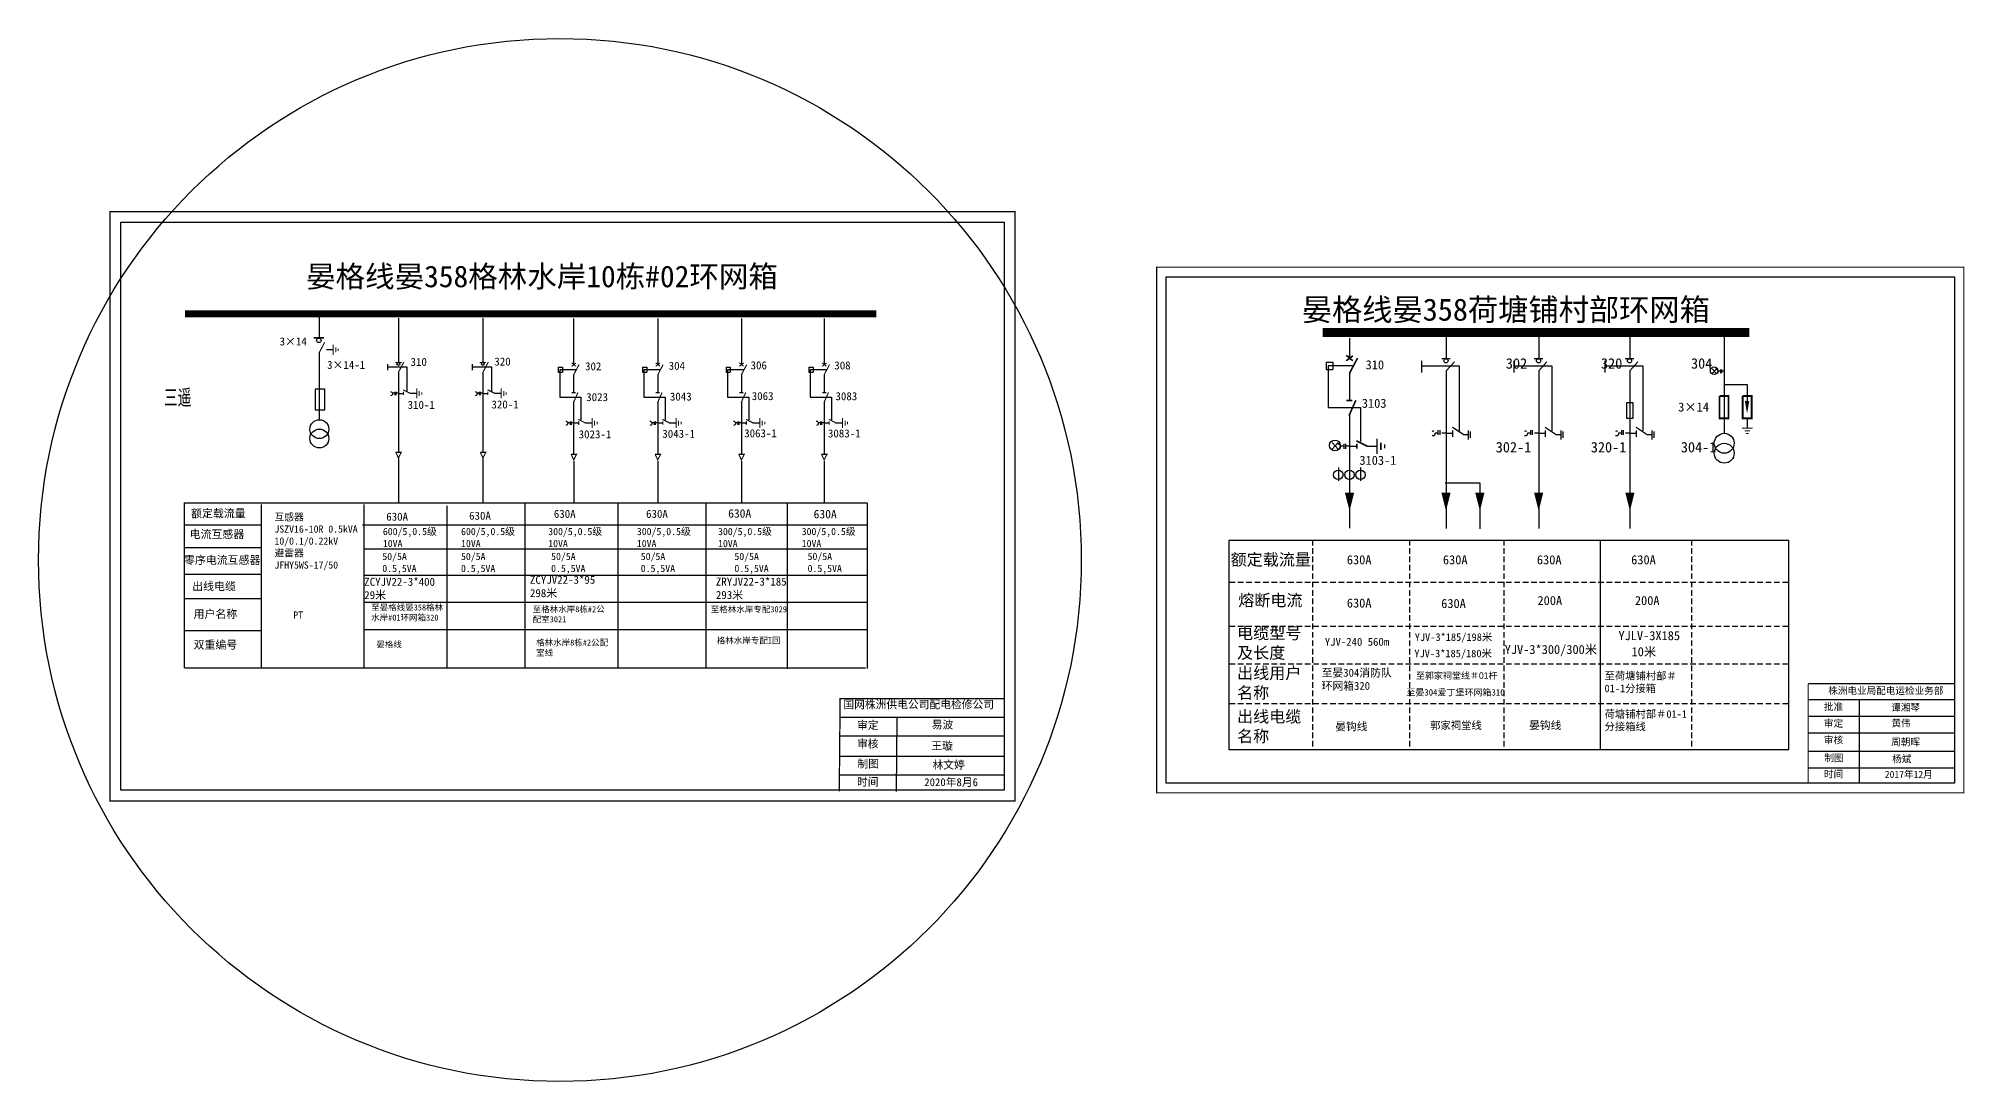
# Model space of a CAD drawing. Extents: x -370 to -242, y -121 to -75.
# Drawn here: x -322.6 to -242.5, y -121.5 to -78.1 of the extents above; entities that cross this region are included whole.
import ezdxf

# ---------------------------------------------------------------- set-up
doc = ezdxf.new("R2010")
doc.units = 0
doc.header["$LTSCALE"] = 0.774411
for name, pattern in [('ACAD_ISO02W100', [15, 12, -3]), ('CENTER', [50.8, 31.75, -6.35, 6.35, -6.35]), ('DASHED', [0.45, 0.3, -0.15]), ('HIDDEN', [0.375, 0.25, -0.125])]:
    doc.linetypes.add(name, pattern=pattern)
doc.layers.get('0').update_dxf_attribs({"linetype": 'CONTINUOUS'})
for name, color, linetype in [('1', 7, 'CONTINUOUS'), ('2', 7, 'CONTINUOUS'), ('3', 7, 'CONTINUOUS'), ('F11', 7, 'CONTINUOUS')]:
    doc.layers.add(name, color=color, linetype=linetype)
doc.styles.add('HZ', font='simkai_0.ttf')
doc.styles.add('hztxt_txtstyle_0.00_0_0', font='simkai.ttf')
doc.styles.add('hztxt_txtstyle_2.70_0_0', font='simkai.ttf', dxfattribs={"height": 2.7})
doc.styles.get("Standard").update_dxf_attribs({"font": '', "height": 2.5})
doc.styles.add('STYLE1', font='txt.shx', dxfattribs={"height": 2.6})
doc.styles.add('字体', font='', dxfattribs={"height": 2.5})
doc.styles.add('宋体', font='', dxfattribs={"width": 0.65})
doc.styles.get('Standard').set_extended_font_data('SimSun')
doc.styles.get('字体').set_extended_font_data('SimSun')
doc.styles.get('宋体').set_extended_font_data('SimSun')

# ---------------------------------------------------------------- blocks, each defined once
blk = doc.blocks.new('JD')
for points in [[(-2, 0.2), (-2, -0.2), (2, 0.2), (2, -0.2)], [(1, -1.2), (1, -0.8), (-1, -1.2), (-1, -0.8)], [(-0.5, -1.8), (-0.5, -2.2), (0.5, -1.8), (0.5, -2.2)]]:
    blk.add_trace(points)

msp = doc.modelspace()

# ---------------------------------------------------------------- linework, layer by layer
at = {"color": 0}
for p, q in [((-310.912, -89.546), (-310.912, -90.533)), ((-307.617, -89.727), (-307.617, -91.56)), ((-304.101, -89.727), (-304.101, -91.56)), ((-300.325, -89.737), (-300.325, -91.662)), ((-296.827, -89.737), (-296.827, -91.662)), ((-293.348, -89.737), (-293.348, -91.662)), ((-289.905, -89.737), (-289.905, -91.662)), ((-252.467, -90.51), (-252.467, -94.532)), ((-310.907, -91.143), (-310.907, -93.941)), ((-310.613, -91.032), (-310.33, -91.032)), ((-268.055, -90.563), (-268.055, -91.396)), ((-307.617, -91.969), (-307.617, -95.3)), ((-304.101, -91.969), (-304.101, -95.3)), ((-300.964, -91.766), (-300.784, -91.766)), ((-300.964, -91.766), (-300.964, -91.966)), ((-300.964, -91.966), (-300.784, -91.966)), ((-300.784, -91.766), (-300.784, -91.966)), ((-300.325, -92.071), (-300.325, -92.813)), ((-297.467, -91.766), (-297.287, -91.766)), ((-297.467, -91.766), (-297.467, -91.966)), ((-297.467, -91.966), (-297.287, -91.966)), ((-297.287, -91.766), (-297.287, -91.966)), ((-296.827, -92.071), (-296.827, -92.813)), ((-293.987, -91.766), (-293.808, -91.766)), ((-293.987, -91.766), (-293.987, -91.966)), ((-293.987, -91.966), (-293.808, -91.966)), ((-293.808, -91.766), (-293.808, -91.966)), ((-293.348, -92.071), (-293.348, -92.813)), ((-290.544, -91.766), (-290.364, -91.766)), ((-290.544, -91.766), (-290.544, -91.966)), ((-290.544, -91.966), (-290.364, -91.966)), ((-290.364, -91.766), (-290.364, -91.966)), ((-289.905, -92.071), (-289.905, -92.813)), ((-269.02, -91.554), (-268.749, -91.554)), ((-269.02, -91.554), (-269.02, -91.855)), ((-269.02, -91.855), (-268.749, -91.855)), ((-268.934, -91.711), (-268.934, -93.436)), ((-267.92, -91.711), (-268.934, -91.711)), ((-268.749, -91.554), (-268.749, -91.855)), ((-268.055, -92.013), (-268.055, -93.134)), ((-307.617, -92.854), (-307.409, -92.854)), ((-307.139, -92.848), (-306.856, -92.848)), ((-304.101, -92.854), (-303.894, -92.854)), ((-303.623, -92.848), (-303.341, -92.848)), ((-252.471, -92.479), (-251.51, -92.479)), ((-251.51, -92.479), (-251.51, -93.182)), ((-300.325, -93.185), (-300.325, -95.377)), ((-296.827, -93.185), (-296.827, -95.377)), ((-293.348, -93.185), (-293.348, -95.377)), ((-289.905, -93.185), (-289.905, -95.377)), ((-268.934, -93.436), (-267.596, -93.436)), ((-268.055, -93.695), (-268.055, -97.004)), ((-267.596, -93.436), (-267.596, -94.859)), ((-300.325, -94.085), (-300.117, -94.085)), ((-299.847, -94.079), (-299.565, -94.079)), ((-296.827, -94.085), (-296.62, -94.085)), ((-296.349, -94.079), (-296.067, -94.079)), ((-293.348, -94.085), (-293.141, -94.085)), ((-292.87, -94.079), (-292.588, -94.079)), ((-289.905, -94.085), (-289.698, -94.085)), ((-289.427, -94.079), (-289.145, -94.079)), ((-251.51, -93.919), (-251.51, -94.282)), ((-268.055, -95.053), (-267.742, -95.053)), ((-267.334, -95.045), (-266.908, -95.045)), ((-268.505, -95.937), (-268.505, -96.488)), ((-267.586, -95.937), (-267.586, -96.488)), ((-268.054, -97.448), (-268.054, -98.455)), ((-313.294, -98.33), (-316.506, -98.33)), ((-313.306, -99.275), (-316.518, -99.275)), ((-313.306, -100.389), (-316.518, -100.389)), ((-313.319, -101.406), (-316.53, -101.406)), ((-313.307, -102.729), (-316.518, -102.729))]:
    msp.add_line(p, q, dxfattribs=at)
at = {"color": 0, "linetype": 'ACAD_ISO02W100'}
for p, q in [((-300.235, -91.87), (-300.907, -91.87)), ((-300.907, -91.87), (-300.907, -93.013)), ((-296.738, -91.87), (-297.409, -91.87)), ((-297.409, -91.87), (-297.409, -93.013)), ((-293.258, -91.87), (-293.93, -91.87)), ((-293.93, -91.87), (-293.93, -93.013)), ((-289.815, -91.87), (-290.487, -91.87)), ((-290.487, -91.87), (-290.487, -93.013)), ((-300.907, -93.013), (-300.021, -93.013)), ((-300.021, -93.013), (-300.021, -93.956)), ((-297.409, -93.013), (-296.523, -93.013)), ((-296.523, -93.013), (-296.523, -93.956)), ((-293.93, -93.013), (-293.044, -93.013)), ((-293.044, -93.013), (-293.044, -93.956)), ((-290.487, -93.013), (-289.601, -93.013)), ((-289.601, -93.013), (-289.601, -93.956))]:
    msp.add_line(p, q, dxfattribs=at)
at = {"color": 0, "linetype": 'Continuous'}
for p, q in [((-252.783, -91.828), (-252.965, -92.024)), ((-252.965, -91.828), (-252.783, -92.024)), ((-268.777, -94.898), (-268.517, -95.178)), ((-268.517, -94.898), (-268.777, -95.178)), ((-316.525, -97.406), (-288.126, -97.406)), ((-316.512, -104.289), (-316.512, -97.406)), ((-313.323, -97.48), (-313.323, -104.287)), ((-309.061, -97.48), (-309.061, -104.287)), ((-305.606, -97.525), (-305.606, -104.283)), ((-302.358, -97.419), (-302.358, -104.287)), ((-298.49, -97.419), (-298.49, -104.287)), ((-294.829, -97.423), (-294.829, -104.292)), ((-291.449, -97.447), (-291.449, -104.315)), ((-288.109, -97.41), (-288.109, -104.293)), ((-309.113, -98.325), (-288.116, -98.325)), ((-309.061, -99.314), (-288.109, -99.314)), ((-273.07, -98.967), (-273.07, -107.665)), ((-267.615, -98.967), (-273.07, -98.967)), ((-249.772, -98.967), (-267.615, -98.967)), ((-249.77, -107.665), (-249.772, -98.967)), ((-309.061, -100.418), (-288.144, -100.418)), ((-309.061, -101.537), (-288.087, -101.537)), ((-309.061, -102.675), (-288.116, -102.675)), ((-288.189, -104.289), (-316.49, -104.289)), ((-289.271, -105.538), (-282.446, -105.538)), ((-248.965, -105.587), (-242.877, -105.587)), ((-246.852, -105.587), (-246.852, -109.049)), ((-289.271, -106.317), (-282.446, -106.317)), ((-286.876, -106.353), (-286.902, -109.419)), ((-248.965, -106.282), (-242.877, -106.282)), ((-289.271, -107.094), (-282.446, -107.094)), ((-248.965, -106.976), (-242.877, -106.976)), ((-289.271, -107.943), (-282.446, -107.943)), ((-273.07, -107.665), (-249.769, -107.665)), ((-248.965, -107.732), (-242.877, -107.732)), ((-289.271, -108.72), (-282.446, -108.72)), ((-248.965, -108.426), (-242.877, -108.426))]:
    msp.add_line(p, q, dxfattribs=at)
at = {"color": 0, "linetype": 'CENTER'}
for p, q in [((-307.616, -95.569), (-307.616, -97.41)), ((-304.1, -95.569), (-304.1, -97.41)), ((-300.324, -95.671), (-300.324, -97.4)), ((-296.826, -95.671), (-296.826, -97.4)), ((-293.347, -95.671), (-293.347, -97.4)), ((-289.904, -95.671), (-289.904, -97.4))]:
    msp.add_line(p, q, dxfattribs=at)
at = {"color": 0, "linetype": 'ByBlock'}
for p, q in [((-264.075, -96.577), (-262.627, -96.577)), ((-262.627, -96.577), (-262.627, -98.487)), ((-257.625, -98.946), (-257.625, -107.665))]:
    msp.add_line(p, q, dxfattribs=at)
at = {"color": 0, "linetype": 'DASHED'}
for p, q in [((-269.586, -98.946), (-269.586, -107.665)), ((-265.553, -98.946), (-265.553, -107.665)), ((-261.633, -98.946), (-261.633, -107.665)), ((-253.819, -98.946), (-253.819, -107.665)), ((-273.038, -100.706), (-249.771, -100.706)), ((-273.038, -102.54), (-249.771, -102.54)), ((-273.038, -104.108), (-249.771, -104.108)), ((-273.038, -105.753), (-249.77, -105.753))]:
    msp.add_line(p, q, dxfattribs=at)
at = {"color": 0, "linetype": 'Continuous'}
for points, const_width in [([(-319.611, -85.292), (-281.966, -85.292), (-281.966, -109.803), (-319.611, -109.803)], 0.0547), ([(-276.069, -87.604), (-242.489, -87.604), (-242.489, -109.468), (-276.069, -109.468)], 0.0488)]:
    msp.add_lwpolyline(points, close=True, dxfattribs=dict(at, const_width=const_width))
for points in [[(-319.168, -85.735), (-282.409, -85.735), (-282.409, -109.36), (-319.168, -109.36)], [(-275.674, -87.999), (-242.884, -87.999), (-242.884, -109.073), (-275.674, -109.073)]]:
    msp.add_lwpolyline(points, close=True, dxfattribs=at)
at = {"color": 0}
for points, const_width in [([(-316.489, -89.546), (-287.736, -89.546)], 0.3), ([(-311.138, -90.547), (-310.717, -90.547)], 0.0713), ([(-269.169, -90.32), (-251.409, -90.32)], 0.377), ([(-310.907, -91.155), (-310.683, -90.729)], 0.0449), ([(-268.185, -91.497), (-267.909, -91.291)], 0.0678), ([(-268.182, -91.271), (-267.916, -91.493)], 0.0678), ([(-307.749, -91.566), (-307.484, -91.566)], 0.0449), ([(-307.617, -91.981), (-307.392, -91.555)], 0.0449), ([(-304.234, -91.566), (-303.969, -91.566)], 0.0449), ([(-304.101, -91.981), (-303.877, -91.555)], 0.0449), ([(-300.41, -91.729), (-300.228, -91.592)], 0.0449), ([(-300.409, -91.579), (-300.233, -91.726)], 0.0449), ([(-300.325, -92.082), (-300.1, -91.656)], 0.0449), ([(-296.913, -91.729), (-296.73, -91.592)], 0.0449), ([(-296.911, -91.579), (-296.735, -91.726)], 0.0449), ([(-296.827, -92.082), (-296.603, -91.656)], 0.0449), ([(-293.434, -91.729), (-293.251, -91.592)], 0.0449), ([(-293.432, -91.579), (-293.256, -91.726)], 0.0449), ([(-293.348, -92.082), (-293.123, -91.656)], 0.0449), ([(-289.991, -91.729), (-289.808, -91.592)], 0.0449), ([(-289.989, -91.579), (-289.813, -91.726)], 0.0449), ([(-289.905, -92.082), (-289.68, -91.656)], 0.0449), ([(-268.055, -92.031), (-267.716, -91.388)], 0.0678), ([(-307.421, -92.704), (-307.121, -92.854)], 0.0449), ([(-307.409, -92.784), (-307.409, -92.923)], 0.0449), ([(-303.905, -92.704), (-303.606, -92.854)], 0.0449), ([(-303.894, -92.784), (-303.894, -92.923)], 0.0449), ([(-300.405, -92.825), (-300.239, -92.825)], 0.0449), ([(-300.334, -93.24), (-300.145, -92.816)], 0.0449), ([(-296.908, -92.825), (-296.742, -92.825)], 0.0449), ([(-296.837, -93.24), (-296.648, -92.816)], 0.0449), ([(-293.429, -92.825), (-293.262, -92.825)], 0.0449), ([(-293.357, -93.24), (-293.168, -92.816)], 0.0449), ([(-289.986, -92.825), (-289.819, -92.825)], 0.0449), ([(-289.914, -93.24), (-289.725, -92.816)], 0.0449), ([(-252.658, -92.959), (-252.658, -93.896), (-252.283, -93.896), (-252.283, -92.959), (-252.646, -92.959)], 0.0791), ([(-251.697, -92.959), (-251.697, -93.896), (-251.323, -93.896), (-251.323, -92.959), (-251.686, -92.959)], 0.0791), ([(-268.177, -93.152), (-267.926, -93.152)], 0.0678), ([(-268.069, -93.778), (-267.784, -93.138)], 0.0678), ([(-300.129, -93.935), (-299.829, -94.085)], 0.0449), ([(-300.117, -94.016), (-300.117, -94.154)], 0.0449), ([(-296.632, -93.935), (-296.332, -94.085)], 0.0449), ([(-296.62, -94.016), (-296.62, -94.154)], 0.0449), ([(-293.152, -93.935), (-292.853, -94.085)], 0.0449), ([(-293.141, -94.016), (-293.141, -94.154)], 0.0449), ([(-289.709, -93.935), (-289.41, -94.085)], 0.0449), ([(-289.698, -94.016), (-289.698, -94.154)], 0.0449), ([(-307.727, -95.306), (-307.499, -95.306), (-307.616, -95.538), (-307.724, -95.302)], 0.0449), ([(-304.212, -95.306), (-303.983, -95.306), (-304.1, -95.538), (-304.209, -95.302)], 0.0449), ([(-267.76, -94.827), (-267.308, -95.053)], 0.0678), ([(-267.742, -94.949), (-267.742, -95.158)], 0.0678), ([(-300.435, -95.39), (-300.207, -95.39), (-300.324, -95.622), (-300.433, -95.386)], 0.0449), ([(-296.938, -95.39), (-296.709, -95.39), (-296.826, -95.622), (-296.935, -95.386)], 0.0449), ([(-293.459, -95.39), (-293.23, -95.39), (-293.347, -95.622), (-293.456, -95.386)], 0.0449), ([(-290.015, -95.39), (-289.787, -95.39), (-289.904, -95.622), (-290.013, -95.386)], 0.0449)]:
    msp.add_lwpolyline(points, dxfattribs=dict(at, const_width=const_width))
for points in [[(-308.07, -91.634), (-308.07, -91.884)], [(-304.554, -91.634), (-304.554, -91.884)], [(-311.085, -92.693), (-311.085, -93.533), (-310.67, -93.533), (-310.67, -92.683), (-311.085, -92.683)], [(-307.768, -92.851), (-307.863, -92.851)], [(-307.768, -92.788), (-307.768, -92.925)], [(-307.726, -92.788), (-307.726, -92.925)], [(-307.617, -92.851), (-307.726, -92.851)], [(-304.252, -92.851), (-304.347, -92.851)], [(-304.252, -92.788), (-304.252, -92.925)], [(-304.21, -92.788), (-304.21, -92.925)], [(-304.102, -92.851), (-304.21, -92.851)], [(-300.476, -94.082), (-300.571, -94.082)], [(-300.476, -94.019), (-300.476, -94.156)], [(-300.434, -94.019), (-300.434, -94.156)], [(-300.325, -94.082), (-300.434, -94.082)], [(-296.979, -94.082), (-297.073, -94.082)], [(-296.979, -94.019), (-296.979, -94.156)], [(-296.936, -94.019), (-296.936, -94.156)], [(-296.828, -94.082), (-296.936, -94.082)], [(-293.499, -94.082), (-293.594, -94.082)], [(-293.499, -94.019), (-293.499, -94.156)], [(-293.457, -94.019), (-293.457, -94.156)], [(-293.349, -94.082), (-293.457, -94.082)], [(-290.056, -94.082), (-290.151, -94.082)], [(-290.056, -94.019), (-290.056, -94.156)], [(-290.014, -94.019), (-290.014, -94.156)], [(-289.905, -94.082), (-290.014, -94.082)], [(-268.284, -95.05), (-268.426, -95.05)], [(-268.284, -94.955), (-268.284, -95.161)], [(-268.22, -94.955), (-268.22, -95.161)], [(-268.056, -95.05), (-268.22, -95.05)]]:
    msp.add_lwpolyline(points, dxfattribs=at)
at = {"color": 0, "linetype": 'ACAD_ISO02W100'}
for points in [[(-307.249, -92.783), (-307.249, -91.759), (-308.07, -91.759)], [(-303.733, -92.783), (-303.733, -91.759), (-304.554, -91.759)]]:
    msp.add_lwpolyline(points, dxfattribs=at)
at = {"color": 0}
for points, format in [([(-307.943, -92.774, -0.877934), (-307.94, -92.956)], "xyb"), ([(-304.428, -92.774, -0.877934), (-304.424, -92.956)], "xyb"), ([(-251.51, -93.17, 0.185, 0, 0), (-251.51, -93.697, 0, 0, 0)], "xyseb"), ([(-300.651, -94.005, -0.877934), (-300.648, -94.188)], "xyb"), ([(-297.154, -94.005, -0.877934), (-297.15, -94.188)], "xyb"), ([(-293.674, -94.005, -0.877934), (-293.671, -94.188)], "xyb"), ([(-290.231, -94.005, -0.877934), (-290.228, -94.188)], "xyb"), ([(-268.548, -94.934, -0.877934), (-268.543, -95.209)], "xyb"), ([(-268.047, -96.978, 0.386, 0, 0), (-268.047, -97.744, 0, 0, 0)], "xyseb"), ([(-264.035, -96.978, 0.386, 0, 0), (-264.035, -97.744, 0, 0, 0)], "xyseb"), ([(-260.179, -96.978, 0.386, 0, 0), (-260.179, -97.744, 0, 0, 0)], "xyseb"), ([(-256.383, -96.978, 0.386, 0, 0), (-256.383, -97.744, 0, 0, 0)], "xyseb")]:
    msp.add_lwpolyline(points, format=format, dxfattribs=at)
at = {"color": 0, "linetype": 'ByBlock'}
msp.add_lwpolyline([(-262.625, -96.978, 0.386, 0, 0), (-262.625, -97.744, 0, 0, 0)], format="xyseb", dxfattribs=at)
at = {"color": 0, "linetype": 'Continuous'}
for points, const_width in [([(-248.965, -104.925), (-248.969, -109.037)], 0.0488), ([(-248.965, -104.925), (-242.877, -104.925)], 0.0488), ([(-289.24, -105.555), (-289.275, -109.406)], 0.0547)]:
    msp.add_lwpolyline(points, dxfattribs=dict(at, const_width=const_width))
at = {"color": 1, "linetype": 'Continuous'}
msp.add_circle((-300.897, -99.784), 21.691, dxfattribs=at)
at = {"color": 0}
for centre, radius in [((-310.927, -90.647), 0.0914), ((-307.617, -91.63), 0.0576), ((-304.101, -91.63), 0.0576), ((-252.459, -94.928), 0.414), ((-252.459, -95.342), 0.414), ((-268.515, -96.237), 0.196), ((-268.05, -96.237), 0.196), ((-267.596, -96.237), 0.196)]:
    msp.add_circle(centre, radius, dxfattribs=at)
at = {"color": 0, "linetype": 'Continuous'}
for centre, radius in [((-252.881, -91.912), 0.156), ((-268.657, -95.018), 0.223)]:
    msp.add_circle(centre, radius, dxfattribs=at)
at = {"layer": '1', "color": 0}
for points in [[(-252.805, -91.85, -0.877934), (-252.802, -92.042)], [(-252.805, -91.852, -0.877934), (-252.801, -92.045)], [(-268.549, -94.93, -0.877934), (-268.543, -95.205)]]:
    msp.add_lwpolyline(points, format="xyb", dxfattribs=at)
for points in [[(-252.62, -91.934), (-252.72, -91.934)], [(-252.62, -91.867), (-252.62, -92.012)], [(-252.575, -91.867), (-252.575, -92.012)], [(-252.461, -91.934), (-252.575, -91.934)]]:
    msp.add_lwpolyline(points, dxfattribs=at)
at = {"layer": '2', "color": 0}
for centre in [(-310.905, -94.34), (-310.905, -94.732)]:
    msp.add_circle(centre, 0.392, dxfattribs=at)
at = {"layer": 'F11', "color": 0, "lineweight": -3}
for p, q in [((-264.028, -90.504), (-264.028, -91.4)), ((-260.179, -90.504), (-260.179, -91.4)), ((-256.393, -90.504), (-256.393, -91.4)), ((-265.06, -91.502), (-265.06, -91.981)), ((-265.06, -91.711), (-263.482, -91.711)), ((-264.209, -91.408), (-263.859, -91.408)), ((-264.026, -91.916), (-263.687, -91.545)), ((-264.026, -91.916), (-264.026, -98.476)), ((-263.482, -91.714), (-263.482, -94.407)), ((-261.211, -91.502), (-261.211, -91.981)), ((-261.211, -91.711), (-259.634, -91.711)), ((-260.36, -91.408), (-260.011, -91.408)), ((-260.178, -91.916), (-259.838, -91.545)), ((-260.178, -91.916), (-260.178, -98.476)), ((-259.634, -91.714), (-259.634, -94.407)), ((-257.426, -91.502), (-257.426, -91.981)), ((-257.426, -91.711), (-255.848, -91.711)), ((-256.574, -91.408), (-256.225, -91.408)), ((-256.392, -91.916), (-256.052, -91.545)), ((-256.392, -91.916), (-256.392, -98.476)), ((-255.848, -91.714), (-255.848, -94.407)), ((-264.023, -94.514), (-263.783, -94.514)), ((-263.763, -94.254), (-263.294, -94.566)), ((-263.763, -94.4), (-263.763, -94.66)), ((-263.108, -94.391), (-263.108, -94.773)), ((-263.025, -94.433), (-263.025, -94.701)), ((-260.175, -94.514), (-259.935, -94.514)), ((-259.914, -94.254), (-259.445, -94.566)), ((-259.914, -94.4), (-259.914, -94.66)), ((-259.259, -94.391), (-259.259, -94.773)), ((-259.176, -94.433), (-259.176, -94.701)), ((-256.389, -94.514), (-256.149, -94.514)), ((-256.128, -94.254), (-255.66, -94.566)), ((-256.128, -94.4), (-256.128, -94.66)), ((-255.473, -94.391), (-255.473, -94.773)), ((-255.391, -94.433), (-255.391, -94.701)), ((-263.294, -94.566), (-263.108, -94.566)), ((-259.445, -94.566), (-259.26, -94.566)), ((-255.66, -94.566), (-255.474, -94.566))]:
    msp.add_line(p, q, dxfattribs=at)
at = {"layer": 'F11', "color": 0, "linetype": 'HIDDEN', "lineweight": -3}
for p, q in [((-264.373, -94.508), (-264.491, -94.508)), ((-264.373, -94.382), (-264.373, -94.626)), ((-264.297, -94.382), (-264.297, -94.626)), ((-264.011, -94.508), (-264.28, -94.508)), ((-260.524, -94.508), (-260.642, -94.508)), ((-260.524, -94.382), (-260.524, -94.626)), ((-260.449, -94.382), (-260.449, -94.626)), ((-260.162, -94.508), (-260.432, -94.508)), ((-256.738, -94.508), (-256.856, -94.508)), ((-256.738, -94.382), (-256.738, -94.626)), ((-256.663, -94.382), (-256.663, -94.626)), ((-256.376, -94.508), (-256.646, -94.508))]:
    msp.add_line(p, q, dxfattribs=at)
at = {"layer": 'F11', "color": 0, "lineweight": -3}
msp.add_lwpolyline([(-256.505, -93.231), (-256.258, -93.231), (-256.258, -93.903), (-256.505, -93.903)], close=True, dxfattribs=at)
for centre in [(-264.034, -91.497), (-260.185, -91.497), (-256.399, -91.497)]:
    msp.add_circle(centre, 0.0866, dxfattribs=at)
at = {"layer": 'F11', "color": 0, "linetype": 'HIDDEN', "lineweight": -3}
for centre in [(-264.574, -94.519), (-260.726, -94.519), (-256.94, -94.519)]:
    msp.add_arc(centre, 0.0926, 242.56603, 111.70463, dxfattribs=at)

# ---------------------------------------------------------------- block references
at = {"color": 0, "rotation": 90}
for p, xscale, yscale, zscale in [((-310.326, -91.041), 0.1048396576378536, 0.1048396576378536, 0.104839657637854), ((-306.852, -92.856), 0.1048396576378536, 0.1048396576378536, 0.104839657637854), ((-303.337, -92.856), 0.1048396576378536, 0.1048396576378536, 0.104839657637854), ((-299.56, -94.087), 0.1048396576378536, 0.1048396576378536, 0.104839657637854), ((-296.063, -94.087), 0.1048396576378536, 0.1048396576378536, 0.104839657637854), ((-292.584, -94.087), 0.1048396576378536, 0.1048396576378536, 0.104839657637854), ((-289.141, -94.087), 0.1048396576378536, 0.1048396576378536, 0.104839657637854), ((-266.902, -95.057), 0.1582524105863291, 0.1582524105863291, 0.1582524106144019)]:
    msp.add_blockref('JD', p, dxfattribs=dict(at, xscale=xscale, yscale=yscale, zscale=zscale))
at = {"color": 0, "xscale": 0.1107766874257294, "yscale": 0.1107766874104131, "zscale": 0.1107766874300814}
msp.add_blockref('JD', (-251.504, -94.299), dxfattribs=at)

# ---------------------------------------------------------------- texts
at = {"color": 0, "style": 'HZ'}
msp.add_text('晏格线晏358荷塘铺村部环网箱', height=0.9221, dxfattribs=at).set_placement((-270.034, -89.83))
at = {"color": 0, "linetype": 'Continuous', "style": 'hztxt_txtstyle_2.70_0_0'}
for s, p in [('3×14', (-312.559, -90.86)), ('3×14-1', (-310.583, -91.835)), ('310', (-307.111, -91.713)), ('320', (-303.625, -91.696)), ('302', (-299.851, -91.894)), ('304', (-296.371, -91.872)), ('306', (-292.964, -91.851)), ('308', (-289.481, -91.857)), ('3023', (-299.802, -93.175)), ('3043', (-296.322, -93.153)), ('3063', (-292.916, -93.132)), ('3083', (-289.433, -93.138)), ('310-1', (-307.232, -93.498)), ('320-1', (-303.745, -93.481)), ('3023-1', (-300.117, -94.722)), ('3043-1', (-296.637, -94.7)), ('3063-1', (-293.23, -94.679)), ('3083-1', (-289.747, -94.685))]:
    msp.add_text(s, height=0.3328, dxfattribs=at).set_placement(p)
at = {"color": 0}
for s, height, p in [('310', 0.3768, (-267.38, -91.854)), ('3103', 0.3768, (-267.536, -93.452)), ('3×14', 0.3768, (-254.376, -93.61)), ('3103-1', 0.3768, (-267.637, -95.825)), ('630A', 0.3768, (-268.16, -99.963)), ('630A', 0.3768, (-264.162, -99.963)), ('630A', 0.3768, (-264.162, -99.963)), ('630A', 0.3768, (-260.253, -99.963)), ('630A', 0.3768, (-256.332, -99.963)), ('630A', 0.3768, (-268.16, -101.761)), ('630A', 0.3768, (-264.234, -101.781)), ('200A', 0.3768, (-260.228, -101.658)), ('200A', 0.3768, (-256.176, -101.658)), ('YJV-3*185/198米', 0.31597, (-265.335, -103.148)), ('YJV-3*300/300米', 0.37679, (-261.592, -103.695)), ('YJLV-3X185', 0.3768, (-256.86, -103.118)), ('10米', 0.3768, (-256.316, -103.786)), ('YJV-3*185/180米', 0.31597, (-265.35, -103.83))]:
    msp.add_text(s, height=height, dxfattribs=at).set_placement(p)
at = {"color": 0, "linetype": 'Continuous', "attachment_point": 1}
for s, insert, char_height, width, style in [('晏格线晏358格林水岸10栋#02环网箱', (-311.458, -87.538), 0.9, 27.16927, '字体'), ('{\\fSimSun|b0|i0|c134|p2;额定载流量}', (-316.24, -97.679), 0.33282, 5.36557, 'hztxt_txtstyle_2.70_0_0'), ('{\\fSimSun|b0|i0|c134|p2;630A}', (-301.15, -97.698), 0.33282, 5.36557, 'hztxt_txtstyle_2.70_0_0'), ('{\\fSimSun|b0|i0|c134|p2;630A}', (-297.312, -97.698), 0.33282, 5.36557, 'hztxt_txtstyle_2.70_0_0'), ('{\\fSimSun|b0|i0|c134|p2;630A}', (-293.898, -97.67), 0.35272, 2.83619, 'hztxt_txtstyle_0.00_0_0'), ('{\\fSimSun|b0|i0|c134|p2;630A}', (-290.341, -97.698), 0.35272, 2.83619, 'hztxt_txtstyle_0.00_0_0'), ('{\\fSimSun|b0|i0|c134|p2;电流互感器}', (-316.298, -98.544), 0.33282, 5.36557, 'hztxt_txtstyle_2.70_0_0'), ('\\A1;{\\fSimSun|b0|i0|c134|p2;互感器\\PJSZV16-10R 0.5kVA\\P10/0.1/0.22kV\\P避雷器\\PJFHY5WS-17/50}', (-312.774, -97.846), 0.29954, 5.52338, 'hztxt_txtstyle_2.70_0_0'), ('\\A1;{\\fSimSun|b0|i0|c134|p2;600/5,0.5级\\P10VA}', (-308.262, -98.449), 0.29954, 5.52338, 'hztxt_txtstyle_2.70_0_0'), ('{\\fSimSun|b0|i0|c134|p2;630A}', (-308.12, -97.815), 0.33282, 5.36557, 'hztxt_txtstyle_2.70_0_0'), ('\\A1;{\\fSimSun|b0|i0|c134|p2;600/5,0.5级\\P10VA}', (-305.009, -98.449), 0.29954, 5.52338, 'hztxt_txtstyle_2.70_0_0'), ('{\\fSimSun|b0|i0|c134|p2;630A}', (-304.674, -97.776), 0.33282, 5.36557, 'hztxt_txtstyle_2.70_0_0'), ('\\A1;{\\fSimSun|b0|i0|c134|p2;300/5,0.5级\\P10VA}', (-301.383, -98.449), 0.29954, 5.52338, 'hztxt_txtstyle_2.70_0_0'), ('\\A1;{\\fSimSun|b0|i0|c134|p2;300/5,0.5级\\P10VA}', (-297.696, -98.449), 0.29954, 5.52338, 'hztxt_txtstyle_2.70_0_0'), ('\\A1;{\\fSimSun|b0|i0|c134|p2;300/5,0.5级\\P10VA}', (-294.319, -98.449), 0.29954, 5.52338, 'hztxt_txtstyle_2.70_0_0'), ('\\A1;{\\fSimSun|b0|i0|c134|p2;300/5,0.5级\\P10VA}', (-290.838, -98.449), 0.29954, 5.52338, 'hztxt_txtstyle_2.70_0_0'), ('{\\fSimSun|b0|i0|c134|p2;零序电流互感器}', (-316.534, -99.618), 0.33282, 5.36557, 'hztxt_txtstyle_2.70_0_0'), ('{\\fSimSun|b0|i0|c134|p2;50/5A\\P0.5,5VA}', (-308.286, -99.486), 0.29954, 5.36557, 'hztxt_txtstyle_2.70_0_0'), ('{\\fSimSun|b0|i0|c134|p2;50/5A\\P0.5,5VA}', (-305.012, -99.486), 0.29954, 5.36557, 'hztxt_txtstyle_2.70_0_0'), ('{\\fSimSun|b0|i0|c134|p2;50/5A\\P0.5,5VA}', (-301.262, -99.486), 0.29954, 5.36557, 'hztxt_txtstyle_2.70_0_0'), ('{\\fSimSun|b0|i0|c134|p2;50/5A\\P0.5,5VA}', (-297.533, -99.486), 0.29954, 5.36557, 'hztxt_txtstyle_2.70_0_0'), ('{\\fSimSun|b0|i0|c134|p2;50/5A\\P0.5,5VA}', (-293.638, -99.486), 0.29954, 5.36557, 'hztxt_txtstyle_2.70_0_0'), ('{\\fSimSun|b0|i0|c134|p2;50/5A\\P0.5,5VA}', (-290.593, -99.486), 0.29954, 5.36557, 'hztxt_txtstyle_2.70_0_0'), ('{\\fSimSun|b0|i0|c134|p2;出线电缆}', (-316.194, -100.71), 0.33282, 5.36557, 'hztxt_txtstyle_2.70_0_0'), ('{\\fSimSun|b0|i0|c134|p2;ZCYJV22-3*400\\P29米}', (-309.037, -100.524), 0.33282, 5.36557, 'hztxt_txtstyle_2.70_0_0'), ('{\\fSimSun|b0|i0|c134|p2;ZCYJV22-3*95\\P298米}', (-302.143, -100.44), 0.33282, 5.36557, 'hztxt_txtstyle_2.70_0_0'), ('{\\fSimSun|b0|i0|c134|p2;ZRYJV22-3*185\\P293米}', (-294.408, -100.517), 0.33282, 5.36557, 'hztxt_txtstyle_2.70_0_0'), ('{\\fSimSun|b0|i0|c134|p2;至晏格线晏358格林水岸#01环网箱320}', (-308.751, -101.63), 0.25295, 3.15275, 'hztxt_txtstyle_2.70_0_0'), ('{\\fSimSun|b0|i0|c134|p2;至格林水岸8栋#2公配室3021}', (-302.029, -101.703), 0.25295, 3.15275, 'hztxt_txtstyle_2.70_0_0'), ('{\\fSimSun|b0|i0|c134|p2;至格林水岸专配3029}', (-294.621, -101.708), 0.25295, 3.24637, 'hztxt_txtstyle_2.70_0_0'), ('{\\fSimSun|b0|i0|c134|p2;用户名称}', (-316.137, -101.864), 0.33282, 5.36557, 'hztxt_txtstyle_2.70_0_0'), ('{\\fSimSun|b0|i0|c134|p2;PT}', (-311.989, -101.924), 0.30072, 2.33958, 'hztxt_txtstyle_0.00_0_0'), ('{\\fSimSun|b0|i0|c134|p2;双重编号}', (-316.137, -103.142), 0.33282, 5.36557, 'hztxt_txtstyle_2.70_0_0'), ('{\\fSimSun|b0|i0|c134|p2;晏格线}', (-308.535, -103.167), 0.25295, 3.15275, 'hztxt_txtstyle_2.70_0_0'), ('{\\fSimSun|b0|i0|c134|p2;格林水岸8栋#2公配室线}', (-301.887, -103.091), 0.25295, 3.15275, 'hztxt_txtstyle_2.70_0_0'), ('{\\fSimSun|b0|i0|c134|p2;格林水岸专配I回}', (-294.372, -103.006), 0.25295, 3.15275, 'hztxt_txtstyle_2.70_0_0'), ('{\\fSimSun|b0|i0|c134|p2;YJV-240 560m}', (-269.077, -103.024), 0.328, 5.28776, 'hztxt_txtstyle_2.70_0_0'), ('{\\fSimSun|b0|i0|c134|p2;至晏304消防队环网箱320}', (-269.205, -104.309), 0.328, 3.16909, 'hztxt_txtstyle_2.70_0_0'), ('国网株洲供电公司配电检修公司', (-289.106, -105.63), 0.32832, 8.97604, '字体'), ('{\\fKaiTi_GB2312|b0|i0|c134|p49;批准}', (-248.311, -105.74), 0.29287, 2.29039, '字体'), ('株洲电业局配电运检业务部', (-248.134, -105.072), 0.29287, 8.00685, '字体'), ('谭湘琴', (-245.515, -105.768), 0.2929, 2.29039, '字体'), ('\\f\uffbfﾬￌﾣﾤ_GB2312|b0|i0|c134|p49;审定', (-288.538, -106.488), 0.32832, 2.56763, '字体'), ('易波', (-285.428, -106.468), 0.3283, 2.56763, '字体'), ('{\\fSimSun|b0|i0|c134|p2;晏钩线}', (-268.643, -106.544), 0.328, 5.28776, 'hztxt_txtstyle_2.70_0_0'), ('{\\fSimSun|b0|i0|c134|p2;晏钩线}', (-260.578, -106.496), 0.328, 5.28776, 'hztxt_txtstyle_2.70_0_0'), ('\\f\uffbfﾬￌﾣﾤ_GB2312|b0|i0|c134|p49;审定', (-248.311, -106.434), 0.29287, 2.29039, '字体'), ('黄伟', (-245.5, -106.42), 0.2929, 2.29039, '字体'), ('\\f\uffbfﾬￌﾣﾤ_GB2312|b0|i0|c134|p49;审核', (-288.538, -107.261), 0.32832, 2.56763, '字体'), ('王璇', (-285.444, -107.349), 0.3283, 2.56763, '字体'), ('\\f\uffbfﾬￌﾣﾤ_GB2312|b0|i0|c134|p49;审核', (-248.311, -107.124), 0.29287, 2.29039, '字体'), ('周朝晖', (-245.515, -107.206), 0.2929, 2.29039, '字体'), ('\\f\uffbfﾬￌﾣﾤ_GB2312|b0|i0|c134|p49;制图', (-288.521, -108.095), 0.32832, 2.56763, '字体'), ('林文婷', (-285.396, -108.139), 0.3283, 2.56763, '字体'), ('\\f\uffbfﾬￌﾣﾤ_GB2312|b0|i0|c134|p49;制图', (-248.296, -107.868), 0.29287, 2.29039, '字体'), ('杨斌', (-245.472, -107.911), 0.2929, 2.29039, '字体'), ('\\f\uffbfﾬￌﾣﾤ_GB2312|b0|i0|c134|p49;时间', (-288.538, -108.848), 0.32832, 2.56763, '字体'), ('2020年8月6', (-285.74, -108.862), 0.3283, 4.80244, '字体'), ('\\f\uffbfﾬￌﾣﾤ_GB2312|b0|i0|c134|p49;时间', (-248.311, -108.54), 0.29287, 2.29039, '字体'), ('2017{\\fSimSun|b0|i0|c134|p2;年}12{\\fSimSun|b0|i0|c134|p2;月}', (-245.779, -108.555), 0.29287, 2.29039, '字体')]:
    msp.add_mtext(s, dxfattribs=dict(at, insert=insert, char_height=char_height, width=width, style=style))
at = {"color": 0, "linetype": 'DASHED', "attachment_point": 1, "style": 'STYLE1'}
for s, insert, char_height, width in [('{\\f\uffbfﾬￌﾣﾤ_GB2312|b0|i0|c134|p49;额定载流量}', (-272.993, -99.522), 0.48983, 5.41386), ('{\\f\uffbfﾬￌﾣﾤ_GB2312|b0|i0|c134|p49;熔断电流}', (-272.679, -101.215), 0.48983, 5.41386), ('{\\f\uffbfﾬￌﾣﾤ_GB2312|b0|i0|c134|p49;电缆型号及长度}', (-272.725, -102.582), 0.48983, 2.73156), ('{\\f\uffbfﾬￌﾣﾤ_GB2312|b0|i0|c134|p49;出线用户名称}', (-272.725, -104.243), 0.48983, 2.73156), ('{\\fSimSun|b0|i0|c134|p2;至郭家祠堂线＃\\f\uffbfﾬￌﾣﾤ_GB2312|b0|i0|c134|p49;01\\fSimSun|b0|i0|c134|p2;杆}', (-265.287, -104.459), 0.26761, 5.56117), ('{\\fKaiTi_GB2312|b0|i0|c134|p49;至荷塘铺村部＃01-1分接箱}', (-257.438, -104.443), 0.3144, 3.60153), ('{\\fSimSun|b0|i0|c134|p2;至晏304爱丁堡环网箱\\fKaiTi_GB2312|b0|i0|c134|p49;310}', (-265.685, -105.156), 0.26761, 5.56117), ('{\\f\uffbfﾬￌﾣﾤ_GB2312|b0|i0|c134|p49;出线电缆名称}', (-272.725, -106.052), 0.48983, 2.73156), ('{\\f\uffbfﾬￌﾣﾤ_GB2312|b0|i0|c134|p49;郭家祠堂线}', (-264.693, -106.507), 0.3144, 4.08208), ('{\\fKaiTi_GB2312|b0|i0|c134|p49;荷塘铺村部＃01-1分接箱线}', (-257.438, -106.032), 0.3144, 3.60153)]:
    msp.add_mtext(s, dxfattribs=dict(at, insert=insert, char_height=char_height, width=width))
at = {"layer": '3', "color": 0, "style": '宋体', "width": 0.65}
msp.add_text('三遥', height=0.643, dxfattribs=at).set_placement((-317.367, -93.341, -0.009))
at = {"layer": 'F11', "color": 0, "lineweight": -3, "char_height": 0.4348, "width": 3.66273, "attachment_point": 1}
for s, insert in [('\\pl2.30793;302', (-263.852, -91.391)), ('\\pl2.308;320', (-259.896, -91.391)), ('\\pl2.30793;304', (-256.15, -91.391)), ('\\pl2.30793;302-1', (-264.274, -94.874)), ('\\pl2.308;320-1', (-260.318, -94.874)), ('\\pl2.30793;304-1', (-256.572, -94.874))]:
    msp.add_mtext(s, dxfattribs=dict(at, insert=insert))

doc.saveas('drawing.dxf')
